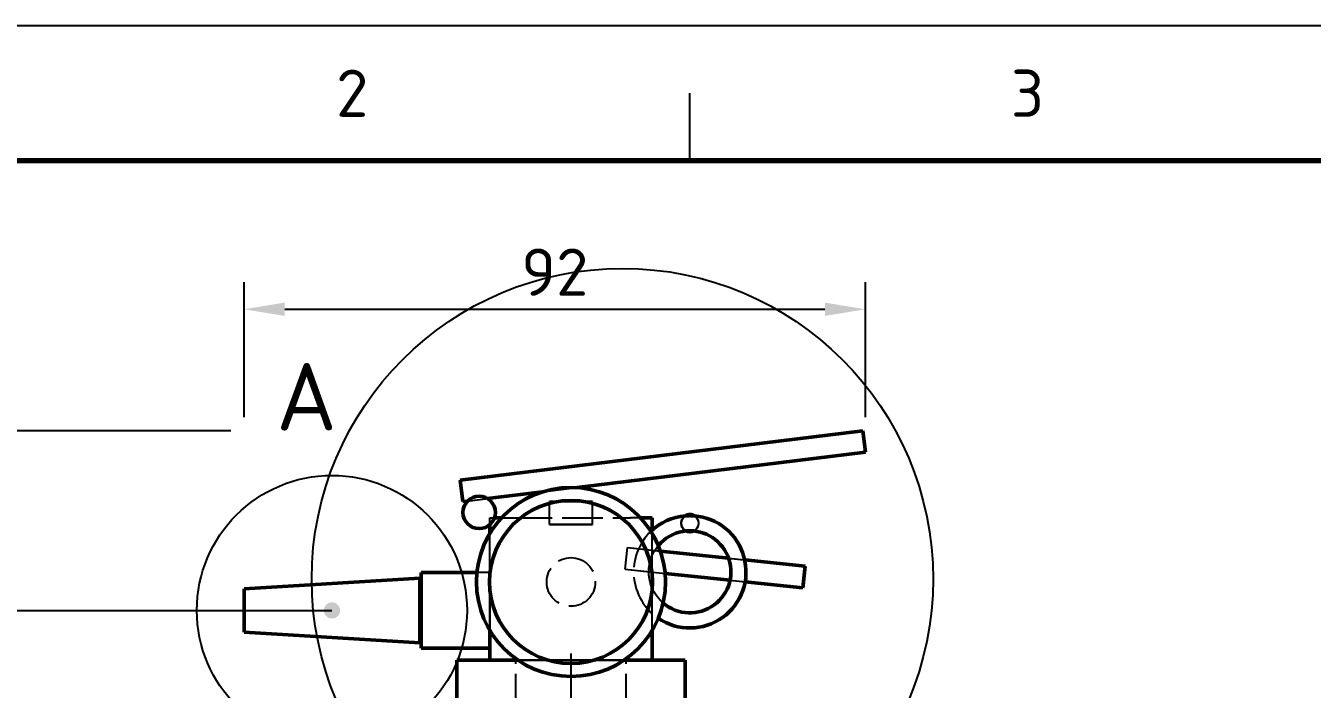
# Model space of a CAD drawing. Header units: millimetres. Extents: x 0 to 594, y 0 to 420.
# Drawn here: x 47.8 to 143.1, y 370.9 to 420 of the extents above; entities that cross this region are included whole.
import ezdxf
from ezdxf.enums import TextEntityAlignment as Align

# ---------------------------------------------------------------- set-up
doc = ezdxf.new("R2010")
doc.units = ezdxf.units.MM
doc.linetypes.add('ISO02-TRAZOS', pattern=[3.75, 3, -0.75])
doc.linetypes.add('ISO04-TRAZO-PUNTO', pattern=[7.625, 6, -0.75, 0.125, -0.75])
for name, color, linetype, lineweight in [('01-VISIBLE', 7, 'CONTINUOUS', 50), ('02-OCULTA', 4, 'ISO02-TRAZOS', 25), ('03-EJE', 1, 'ISO04-TRAZO-PUNTO', 25), ('04-COTA', 3, 'CONTINUOUS', 25), ('06-TEXTO', 7, 'CONTINUOUS', 25), ('07-RECUADRO', 7, 'CONTINUOUS', 70), ('08-FINA', 5, 'CONTINUOUS', 25)]:
    doc.layers.add(name, color=color, linetype=linetype, lineweight=lineweight)
doc.styles.add('ISO3098', font='isocpeur.ttf')
doc.dimstyles.new('FLAMA-ISO', dxfattribs={"dimtxt": 3.5, "dimasz": 3, "dimexe": 2, "dimexo": 1, "dimgap": 1, "dimtad": 1, "dimdec": 1, "dimtxsty": 'ISO3098', "dimcen": 2.5, "dimclrd": 3, "dimclre": 3, "dimclrt": 3, "dimazin": 3, "dimtfac": 1, "dimtmove": 0, "dimatfit": 3, "dimlwd": 25, "dimlwe": 25})

msp = doc.modelspace()

# ---------------------------------------------------------------- hatches: boundary and pattern name
at = {"layer": '08-FINA'}
h = msp.add_hatch(color=7, dxfattribs=at)
h.dxf.hatch_style = 1
edge = h.paths.add_edge_path()
edge.add_arc((70.5, 376.694), 0.6, 0, 360)

# ---------------------------------------------------------------- linework, layer by layer
at = {"layer": '01-VISIBLE'}
for p, q in [((80.005, 386.341), (109.803, 390)), ((109.998, 388.412), (109.803, 390)), ((88.646, 385.79), (109.998, 388.412)), ((80.2, 384.753), (80.005, 386.341)), ((82.025, 384.977), (86.078, 385.475)), ((80.2, 384.753), (80.545, 384.796)), ((82.2, 382.41), (82.2, 383.059)), ((94.2, 382.63), (94.2, 383.553)), ((94.817, 381.087), (99.87, 380.556)), ((101.067, 380.43), (105.528, 379.961)), ((81.234, 379.494), (77.1, 379.494)), ((95.171, 379.441), (99.977, 378.936)), ((105.361, 378.37), (105.528, 379.961)), ((64, 378.294), (77, 379.094)), ((101.095, 378.818), (105.361, 378.37)), ((77, 374.294), (64, 375.094)), ((82.2, 373), (82.2, 375.199)), ((94.2, 373), (94.2, 375.199)), ((82.2, 373.894), (77.1, 373.894)), ((79.75, 369), (79.75, 373)), ((96.65, 369), (96.65, 373))]:
    msp.add_line(p, q, dxfattribs=at)
for points in [[(82.531, 383.553), (82.619, 383.553), (82.707, 383.553), (82.794, 383.553), (82.882, 383.553), (82.97, 383.553), (83.057, 383.553)], [(94.2, 383.553), (94.057, 383.553), (93.914, 383.553), (93.771, 383.553), (93.629, 383.553), (93.486, 383.553), (93.343, 383.553)], [(94.662, 381.496), (94.841, 381.693), (95.037, 381.874), (95.248, 382.037), (95.472, 382.181), (95.709, 382.305), (95.955, 382.408), (96.209, 382.488), (96.469, 382.546), (96.734, 382.581), (97, 382.593)], [(97, 382.593), (97.254, 382.583), (97.506, 382.551), (97.755, 382.498), (97.999, 382.424), (98.235, 382.331), (98.463, 382.218), (98.681, 382.086), (98.886, 381.937), (99.079, 381.771), (99.257, 381.589), (99.42, 381.394), (99.565, 381.185), (99.692, 380.965), (99.801, 380.735), (99.89, 380.497), (99.959, 380.252), (100.007, 380.002), (100.034, 379.749), (100.039, 379.495), (100.024, 379.241), (99.987, 378.989), (99.93, 378.742), (99.852, 378.5), (99.754, 378.265), (99.636, 378.039), (99.501, 377.824), (99.347, 377.621), (99.178, 377.432), (98.993, 377.257), (98.794, 377.099), (98.582, 376.958), (98.36, 376.834), (98.128, 376.73), (97.888, 376.646), (97.642, 376.582), (97.391, 376.538), (97.138, 376.516), (96.884, 376.515), (96.63, 376.536), (96.379, 376.577), (96.133, 376.639), (95.892, 376.722), (95.659, 376.825), (95.436, 376.946), (95.224, 377.086), (95.024, 377.243)], [(77.1, 373.894), (77.1, 374.148), (77.1, 374.403), (77.1, 374.657), (77.1, 374.912), (77.1, 375.166), (77.1, 375.421), (77.1, 375.676), (77.1, 375.93), (77.1, 376.185), (77.1, 376.439), (77.1, 376.694), (77.1, 376.948), (77.1, 377.203), (77.1, 377.457), (77.1, 377.712), (77.1, 377.966), (77.1, 378.221), (77.1, 378.476), (77.1, 378.73), (77.1, 378.985), (77.1, 379.239), (77.1, 379.494)], [(64, 375.094), (64, 375.36), (64, 375.627), (64, 375.894), (64, 376.16), (64, 376.427), (64, 376.694), (64, 376.96), (64, 377.227), (64, 377.494), (64, 377.76), (64, 378.027), (64, 378.294)], [(77, 374.294), (77, 374.546), (77, 374.799), (77, 375.052), (77, 375.304), (77, 375.557), (77, 375.81), (77, 376.062), (77, 376.315), (77, 376.567), (77, 376.82), (77, 377.073), (77, 377.325), (77, 377.578), (77, 377.831), (77, 378.083), (77, 378.336), (77, 378.588), (77, 378.841), (77, 379.094)], [(79.75, 373), (80.002, 373), (80.254, 373), (80.506, 373), (80.758, 373), (81.01, 373), (81.262, 373), (81.514, 373), (81.766, 373), (82.018, 373), (82.271, 373), (82.523, 373), (82.775, 373), (83.027, 373), (83.279, 373), (83.531, 373), (83.783, 373), (84.035, 373), (84.287, 373)], [(92.113, 373), (92.365, 373), (92.617, 373), (92.869, 373), (93.121, 373), (93.373, 373), (93.625, 373), (93.877, 373), (94.129, 373), (94.382, 373), (94.634, 373), (94.886, 373), (95.138, 373), (95.39, 373), (95.642, 373), (95.894, 373), (96.146, 373), (96.398, 373), (96.65, 373)]]:
    msp.add_lwpolyline(points, dxfattribs=at)
for centre, radius in [((81.4, 383.953), 1.2), ((88.2, 378.804), 6.04)]:
    msp.add_circle(centre, radius, dxfattribs=at)
for centre, radius, start, end in [((88.2, 378.804), 7, 90, -90), ((88.2, 378.804), 7, -90, 90), ((97, 379.553), 4.16, 94.58856, 133.92754), ((97, 379.553), 4.16, -124.19994, 85.41144), ((97, 383.153), 0.64, 90, 121.33221), ((97, 379.553), 4.16, 90, 94.58856), ((97, 383.153), 0.64, 58.66779, 90), ((97, 379.553), 4.16, 85.41144, 90), ((97, 379.553), 3.04, 90, 95.3682), ((97, 383.153), 0.64, -116.38433, -63.61567), ((97, 379.553), 3.04, 84.6318, 90)]:
    msp.add_arc(centre, radius, start, end, dxfattribs=at)
at = {"layer": '02-OCULTA'}
for p, q in [((80.005, 386.341), (109.803, 390)), ((109.998, 388.412), (109.803, 390)), ((80.2, 384.753), (109.998, 388.412)), ((80.2, 384.753), (80.005, 386.341)), ((80.545, 384.796), (82.025, 384.977)), ((86.078, 385.475), (88.646, 385.79)), ((86.6, 383.053), (86.6, 384.753)), ((89.8, 383.053), (89.8, 384.753)), ((82.2, 383.059), (82.2, 383.553)), ((82.2, 373), (82.2, 383.553)), ((83.8, 383.553), (92.6, 383.553)), ((83.8, 383.553), (92.6, 383.553)), ((94.2, 373), (94.2, 383.553)), ((82.2, 375.199), (82.2, 382.41)), ((94.2, 375.199), (94.2, 382.63)), ((92.211, 379.752), (92.378, 381.343)), ((92.211, 379.752), (92.378, 381.343)), ((92.378, 381.343), (94.817, 381.087)), ((92.378, 381.343), (105.528, 379.961)), ((99.87, 380.556), (101.067, 380.43)), ((82.2, 379.494), (81.234, 379.494)), ((92.211, 379.752), (95.171, 379.441)), ((92.211, 379.752), (105.361, 378.37)), ((105.361, 378.37), (105.528, 379.961)), ((99.977, 378.936), (101.095, 378.818)), ((83.8, 373), (92.6, 373)), ((83.8, 373), (92.6, 373)), ((84.106, 369), (84.106, 373)), ((92.294, 369), (92.294, 373))]:
    msp.add_line(p, q, dxfattribs=at)
for points in [[(89.8, 384.753), (89.533, 384.753), (89.267, 384.753), (89, 384.753), (88.733, 384.753), (88.467, 384.753), (88.2, 384.753), (87.933, 384.753), (87.667, 384.753), (87.4, 384.753), (87.133, 384.753), (86.867, 384.753), (86.6, 384.753)], [(86.6, 384.753), (86.867, 384.753), (87.133, 384.753), (87.4, 384.753), (87.667, 384.753), (87.933, 384.753), (88.2, 384.753), (88.467, 384.753), (88.733, 384.753), (89, 384.753), (89.267, 384.753), (89.533, 384.753), (89.8, 384.753)], [(82.2, 383.553), (82.255, 383.553), (82.31, 383.553), (82.366, 383.553), (82.421, 383.553), (82.476, 383.553), (82.531, 383.553)], [(82.2, 383.553), (82.467, 383.553), (82.733, 383.553), (83, 383.553), (83.267, 383.553), (83.533, 383.553), (83.8, 383.553)], [(83.057, 383.553), (83.181, 383.553), (83.305, 383.553), (83.429, 383.553), (83.552, 383.553), (83.676, 383.553), (83.8, 383.553)], [(89.8, 383.053), (89.533, 383.053), (89.267, 383.053), (89, 383.053), (88.733, 383.053), (88.467, 383.053), (88.2, 383.053), (87.933, 383.053), (87.667, 383.053), (87.4, 383.053), (87.133, 383.053), (86.867, 383.053), (86.6, 383.053)], [(86.6, 383.053), (86.867, 383.053), (87.133, 383.053), (87.4, 383.053), (87.667, 383.053), (87.933, 383.053), (88.2, 383.053), (88.467, 383.053), (88.733, 383.053), (89, 383.053), (89.267, 383.053), (89.533, 383.053), (89.8, 383.053)], [(93.343, 383.553), (93.219, 383.553), (93.095, 383.553), (92.971, 383.553), (92.848, 383.553), (92.724, 383.553), (92.6, 383.553)], [(94.2, 383.553), (93.933, 383.553), (93.667, 383.553), (93.4, 383.553), (93.133, 383.553), (92.867, 383.553), (92.6, 383.553)], [(96.667, 383.7), (96.498, 383.55), (96.391, 383.35), (96.361, 383.126), (96.41, 382.905), (96.534, 382.715), (96.716, 382.58)], [(97.333, 383.7), (97.502, 383.55), (97.609, 383.35), (97.639, 383.126), (97.59, 382.905), (97.466, 382.715), (97.284, 382.58)], [(95.024, 377.243), (94.832, 377.423), (94.656, 377.618), (94.497, 377.827), (94.358, 378.05), (94.238, 378.284), (94.138, 378.527), (94.06, 378.778), (94.005, 379.035), (93.971, 379.295), (93.96, 379.558), (93.972, 379.82), (94.006, 380.081), (94.063, 380.338), (94.142, 380.588), (94.242, 380.831), (94.362, 381.065), (94.503, 381.287), (94.662, 381.496)], [(77.1, 379.494), (77.1, 379.239), (77.1, 378.985), (77.1, 378.73), (77.1, 378.476), (77.1, 378.221), (77.1, 377.966), (77.1, 377.712), (77.1, 377.457), (77.1, 377.203), (77.1, 376.948), (77.1, 376.694), (77.1, 376.439), (77.1, 376.185), (77.1, 375.93), (77.1, 375.676), (77.1, 375.421), (77.1, 375.166), (77.1, 374.912), (77.1, 374.657), (77.1, 374.403), (77.1, 374.148), (77.1, 373.894)], [(82.2, 373.894), (82.2, 374.148), (82.2, 374.403), (82.2, 374.657), (82.2, 374.912), (82.2, 375.166), (82.2, 375.421), (82.2, 375.676), (82.2, 375.93), (82.2, 376.185), (82.2, 376.439), (82.2, 376.694), (82.2, 376.948), (82.2, 377.203), (82.2, 377.457), (82.2, 377.712), (82.2, 377.966), (82.2, 378.221), (82.2, 378.476), (82.2, 378.73), (82.2, 378.985), (82.2, 379.239), (82.2, 379.494)], [(82.2, 379.494), (82.2, 379.239), (82.2, 378.985), (82.2, 378.73), (82.2, 378.476), (82.2, 378.221), (82.2, 377.966), (82.2, 377.712), (82.2, 377.457), (82.2, 377.203), (82.2, 376.948), (82.2, 376.694), (82.2, 376.439), (82.2, 376.185), (82.2, 375.93), (82.2, 375.676), (82.2, 375.421), (82.2, 375.166), (82.2, 374.912), (82.2, 374.657), (82.2, 374.403), (82.2, 374.148), (82.2, 373.894)], [(64, 378.294), (64, 378.027), (64, 377.76), (64, 377.494), (64, 377.227), (64, 376.96), (64, 376.694), (64, 376.427), (64, 376.16), (64, 375.894), (64, 375.627), (64, 375.36), (64, 375.094)], [(77, 379.094), (77, 378.841), (77, 378.588), (77, 378.336), (77, 378.083), (77, 377.831), (77, 377.578), (77, 377.325), (77, 377.073), (77, 376.82), (77, 376.567), (77, 376.315), (77, 376.062), (77, 375.81), (77, 375.557), (77, 375.304), (77, 375.052), (77, 374.799), (77, 374.546), (77, 374.294)], [(96.65, 373), (96.398, 373), (96.146, 373), (95.893, 373), (95.641, 373), (95.389, 373), (95.137, 373), (94.884, 373), (94.632, 373), (94.38, 373), (94.128, 373), (93.875, 373), (93.623, 373), (93.371, 373), (93.119, 373), (92.866, 373), (92.614, 373), (92.362, 373), (92.11, 373), (91.857, 373), (91.605, 373), (91.353, 373), (91.101, 373), (90.849, 373), (90.596, 373), (90.344, 373), (90.092, 373), (89.84, 373), (89.587, 373), (89.335, 373), (89.083, 373), (88.831, 373), (88.578, 373), (88.326, 373), (88.074, 373), (87.822, 373), (87.569, 373), (87.317, 373), (87.065, 373), (86.813, 373), (86.56, 373), (86.308, 373), (86.056, 373), (85.804, 373), (85.551, 373), (85.299, 373), (85.047, 373), (84.795, 373), (84.543, 373), (84.29, 373), (84.038, 373), (83.786, 373), (83.534, 373), (83.281, 373), (83.029, 373), (82.777, 373), (82.525, 373), (82.272, 373), (82.02, 373), (81.768, 373), (81.516, 373), (81.263, 373), (81.011, 373), (80.759, 373), (80.507, 373), (80.254, 373), (80.002, 373), (79.75, 373)], [(82.2, 373), (82.467, 373), (82.733, 373), (83, 373), (83.267, 373), (83.533, 373), (83.8, 373)], [(82.2, 373), (82.467, 373), (82.733, 373), (83, 373), (83.267, 373), (83.533, 373), (83.8, 373)], [(92.294, 373), (92.038, 373), (91.782, 373), (91.526, 373), (91.27, 373), (91.015, 373), (90.759, 373), (90.503, 373), (90.247, 373), (89.991, 373), (89.735, 373), (89.479, 373), (89.224, 373), (88.968, 373), (88.712, 373), (88.456, 373), (88.2, 373), (87.944, 373), (87.688, 373), (87.432, 373), (87.177, 373), (86.921, 373), (86.665, 373), (86.409, 373), (86.153, 373), (85.897, 373), (85.641, 373), (85.385, 373), (85.13, 373), (84.874, 373), (84.618, 373), (84.362, 373), (84.106, 373)], [(84.106, 373), (84.362, 373), (84.618, 373), (84.874, 373), (85.13, 373), (85.385, 373), (85.641, 373), (85.897, 373), (86.153, 373), (86.409, 373), (86.665, 373), (86.921, 373), (87.177, 373), (87.432, 373), (87.688, 373), (87.944, 373), (88.2, 373), (88.456, 373), (88.712, 373), (88.968, 373), (89.224, 373), (89.479, 373), (89.735, 373), (89.991, 373), (90.247, 373), (90.503, 373), (90.759, 373), (91.015, 373), (91.27, 373), (91.526, 373), (91.782, 373), (92.038, 373), (92.294, 373)], [(84.287, 373), (84.539, 373), (84.792, 373), (85.044, 373), (85.297, 373), (85.549, 373), (85.802, 373), (86.054, 373), (86.307, 373), (86.559, 373), (86.811, 373), (87.064, 373), (87.316, 373), (87.569, 373), (87.821, 373), (88.074, 373), (88.326, 373), (88.579, 373), (88.831, 373), (89.084, 373), (89.336, 373), (89.589, 373), (89.841, 373), (90.093, 373), (90.346, 373), (90.598, 373), (90.851, 373), (91.103, 373), (91.356, 373), (91.608, 373), (91.861, 373), (92.113, 373)], [(94.2, 373), (93.933, 373), (93.667, 373), (93.4, 373), (93.133, 373), (92.867, 373), (92.6, 373)], [(94.2, 373), (93.933, 373), (93.667, 373), (93.4, 373), (93.133, 373), (92.867, 373), (92.6, 373)]]:
    msp.add_lwpolyline(points, dxfattribs=at)
for centre, radius in [((81.4, 383.953), 1.2), ((88.2, 378.804), 7), ((97, 383.153), 0.64), ((88.2, 378.804), 1.8), ((88.2, 378.804), 1.8)]:
    msp.add_circle(centre, radius, dxfattribs=at)
msp.add_arc((97, 379.553), 4.16, 133.92754, -124.19994, dxfattribs=at)
at = {"layer": '03-EJE'}
msp.add_line((88.2, 215), (88.2, 374), dxfattribs=at)
at = {"layer": '07-RECUADRO'}
msp.add_lwpolyline([(20, 10), (584, 10), (584, 410), (20, 410)], close=True, dxfattribs=at)
at = {"layer": '08-FINA'}
for p, q in [((97, 410), (97, 415)), ((35, 376.694), (70.5, 376.694))]:
    msp.add_line(p, q, dxfattribs=at)
msp.add_lwpolyline([(0, 0), (594, 0), (594, 420), (0, 420)], close=True, dxfattribs=at)
for centre, radius in [((92.006, 379.02), 23.006), ((70.5, 376.694), 10)]:
    msp.add_circle(centre, radius, dxfattribs=at)

# ---------------------------------------------------------------- texts
at = {"layer": '06-TEXTO', "style": 'ISO3098'}
for s, height, p in [('2', 3.5, (72, 415)), ('3', 3.5, (122, 415)), ('A', 5, (68.618, 392.523))]:
    msp.add_text(s, height=height, dxfattribs=at).set_placement(p, align=Align.MIDDLE_CENTER)

# ---------------------------------------------------------------- dimensions: what is measured, and where the dimension line sits
at = {"layer": '04-COTA'}
msp.add_linear_dim(base=(64, 399), p1=(64, 390), p2=(109.998, 390), dimstyle='FLAMA-ISO', override={"dimlfac": 2}, dxfattribs=at).render()
msp.add_linear_dim(base=(42, 220), p1=(64, 220), p2=(64, 390), angle=90, dimstyle='FLAMA-ISO', override={"dimlfac": 2}, dxfattribs=at).render()

doc.saveas('drawing.dxf')
